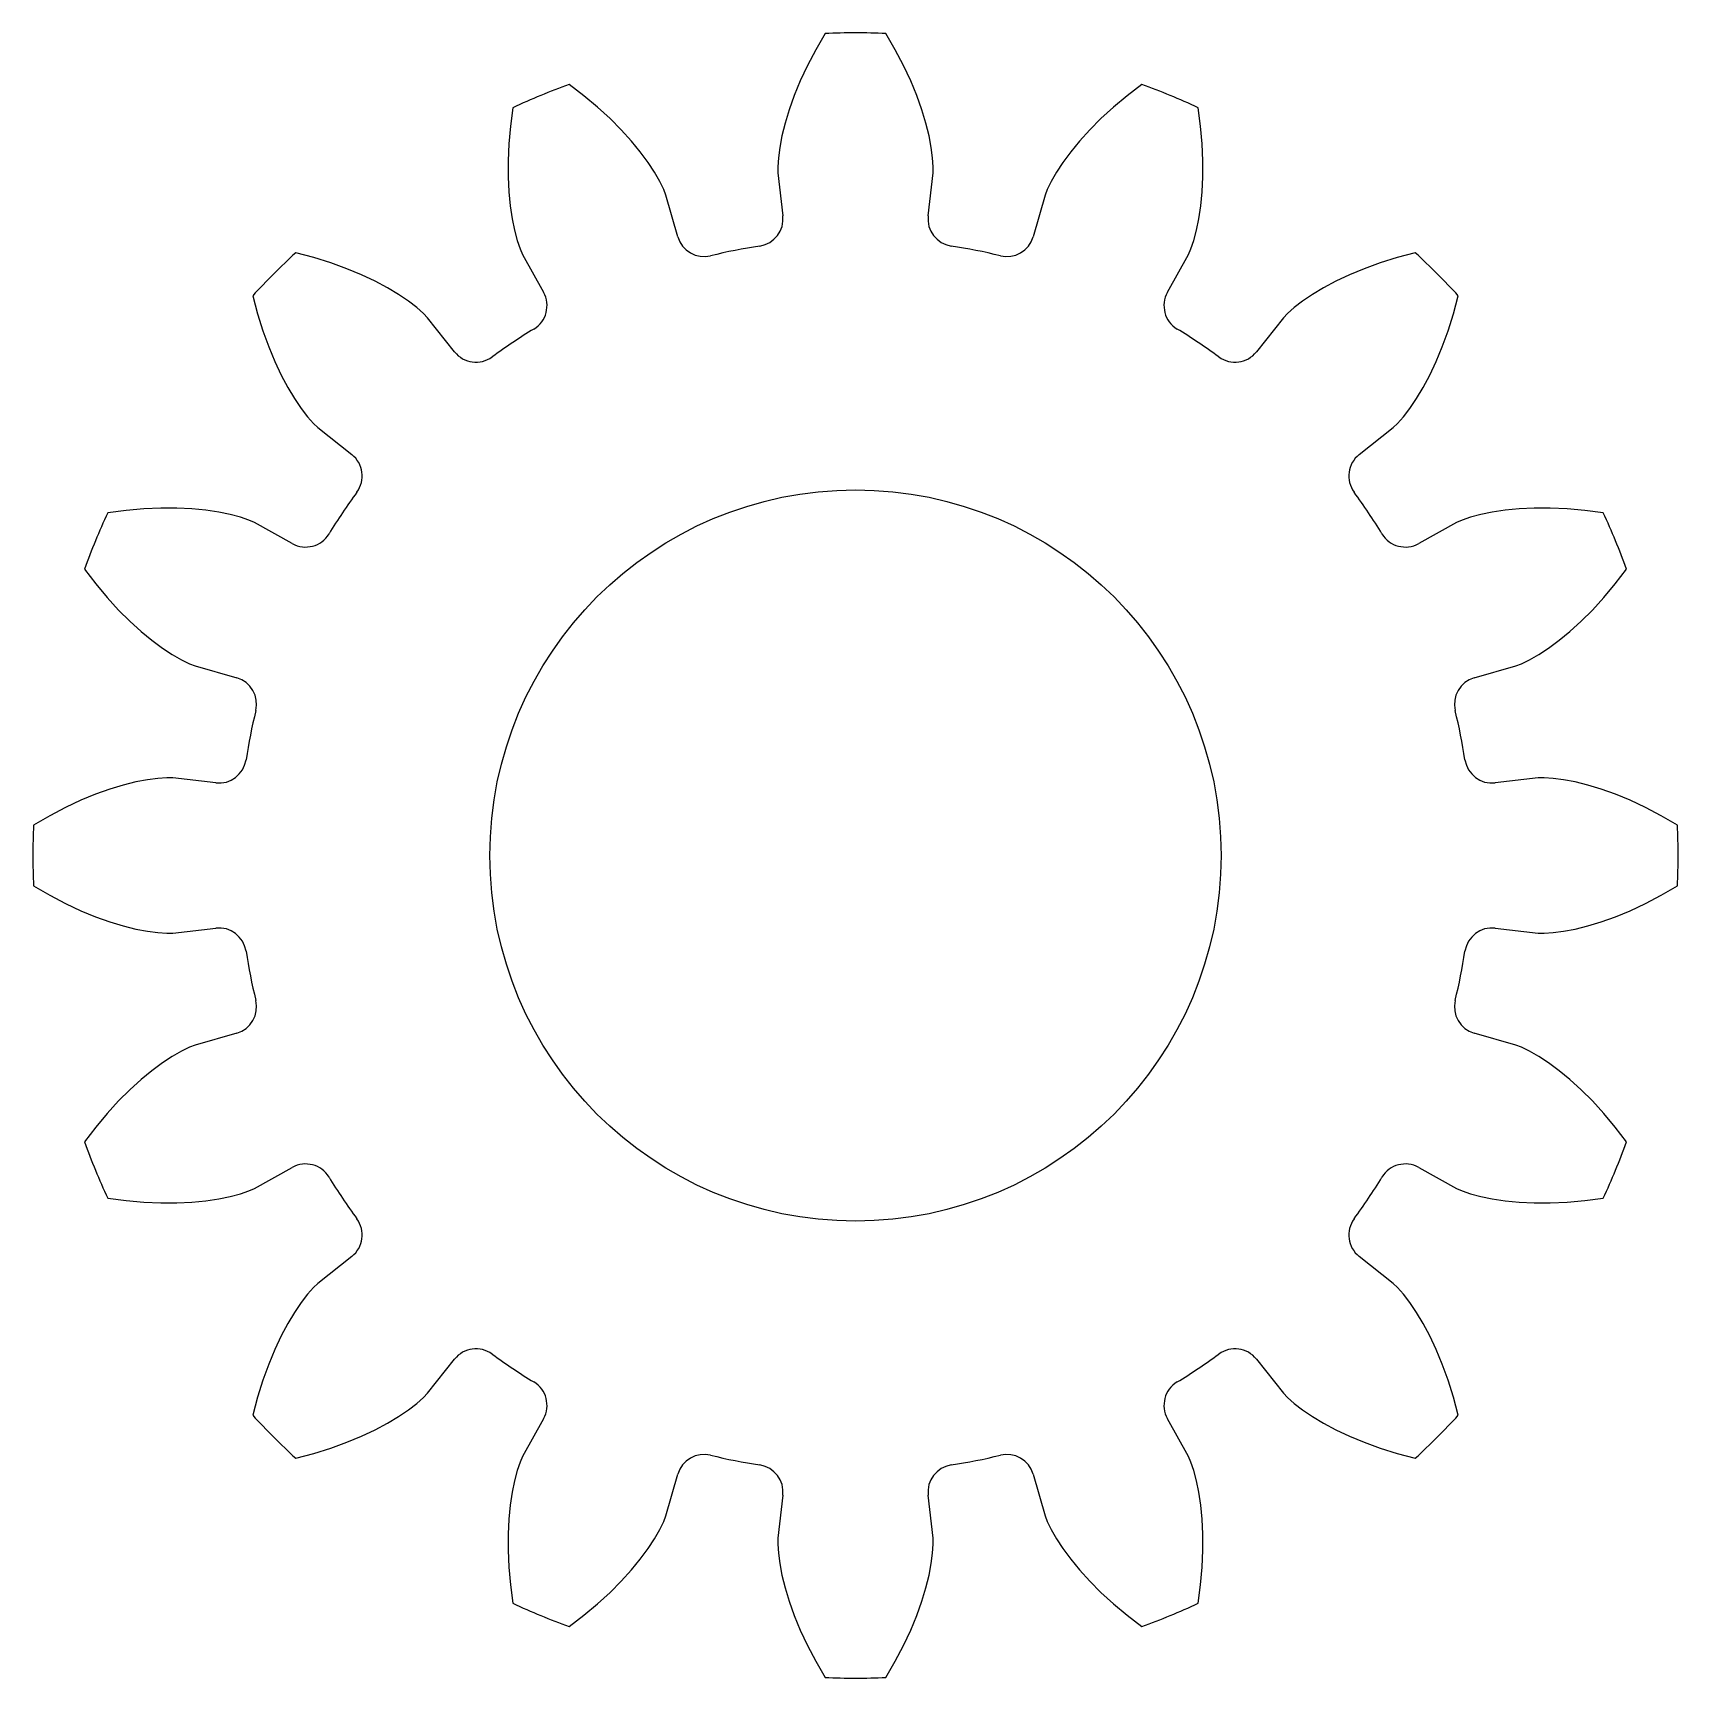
# Model space of a CAD drawing. Header units: millimetres. Extents: x -18 to 18, y -18 to 18.
import ezdxf

# ---------------------------------------------------------------- set-up
doc = ezdxf.new("R2010")
doc.units = ezdxf.units.MM

msp = doc.modelspace()

# ---------------------------------------------------------------- linework, layer by layer
at = {"layer": 'shaft'}
msp.add_circle((0, 0), 8, dxfattribs=at)
at = {"layer": 'sun'}
for p, q in [((-0.665549, 17.987691), (-0.870521, 17.633009)), ((0.870521, 17.633009), (0.665549, 17.987691)), ((-1.050862, 17.287284), (-1.207324, 16.951977)), ((-0.870521, 17.633009), (-1.050862, 17.287284)), ((1.050862, 17.287284), (0.870521, 17.633009)), ((1.207324, 16.951977), (1.050862, 17.287284)), ((-1.207324, 16.951977), (-1.340669, 16.62864)), ((1.340669, 16.62864), (1.207324, 16.951977)), ((-5.943604, 16.62391), (-6.268704, 16.873155)), ((-5.644687, 16.373515), (-5.943604, 16.62391)), ((-1.340669, 16.62864), (-1.451668, 16.31898)), ((1.451668, 16.31898), (1.340669, 16.62864)), ((5.943604, 16.62391), (5.644687, 16.373515)), ((6.268704, 16.873155), (5.943604, 16.62391)), ((-7.498479, 16.363765), (-7.552117, 15.957642)), ((-5.371819, 16.123607), (-5.644687, 16.373515)), ((-1.451668, 16.31898), (-1.541099, 16.024958)), ((1.541099, 16.024958), (1.451668, 16.31898)), ((5.644687, 16.373515), (5.371819, 16.123607)), ((7.552117, 15.957642), (7.498479, 16.363765)), ((-7.552117, 15.957642), (-7.586427, 15.56922)), ((-5.124888, 15.875913), (-5.371819, 16.123607)), ((-4.903837, 15.632301), (-5.124888, 15.875913)), ((-1.541099, 16.024958), (-1.609751, 15.748967)), ((1.609751, 15.748967), (1.541099, 16.024958)), ((5.124888, 15.875913), (4.903837, 15.632301)), ((5.371819, 16.123607), (5.124888, 15.875913)), ((7.586427, 15.56922), (7.552117, 15.957642)), ((-7.586427, 15.56922), (-7.602663, 15.199562)), ((-4.708696, 15.394883), (-4.903837, 15.632301)), ((-1.658445, 15.494173), (-1.688077, 15.265281)), ((-1.609751, 15.748967), (-1.658445, 15.494173)), ((1.658445, 15.494173), (1.609751, 15.748967)), ((1.688077, 15.265281), (1.658445, 15.494173)), ((4.903837, 15.632301), (4.708696, 15.394883)), ((7.602663, 15.199562), (7.586427, 15.56922)), ((-7.602663, 15.199562), (-7.602122, 14.849809)), ((-4.539652, 15.166173), (-4.708696, 15.394883)), ((-4.39716, 14.949409), (-4.539652, 15.166173)), ((-1.688077, 15.265281), (-1.699799, 15.070808)), ((1.699799, 15.070808), (1.688077, 15.265281)), ((4.539652, 15.166173), (4.39716, 14.949409)), ((4.708696, 15.394883), (4.539652, 15.166173)), ((7.602122, 14.849809), (7.602663, 15.199562)), ((-7.602122, 14.849809), (-7.58617, 14.521242)), ((-4.28219, 14.74928), (-4.39716, 14.949409)), ((-1.699799, 15.070808), (-1.696533, 14.939058)), ((-1.696533, 14.939058), (-1.589579, 13.997258)), ((1.589579, 13.997258), (1.696533, 14.939058)), ((1.696533, 14.939058), (1.699799, 15.070808)), ((4.39716, 14.949409), (4.28219, 14.74928)), ((7.58617, 14.521242), (7.602122, 14.849809)), ((-7.58617, 14.521242), (-7.556275, 14.215377)), ((-4.196939, 14.574096), (-4.28219, 14.74928)), ((-4.149538, 14.451125), (-4.196939, 14.574096)), ((-3.887939, 13.540086), (-4.149538, 14.451125)), ((4.149538, 14.451125), (3.887939, 13.540086)), ((4.196939, 14.574096), (4.149538, 14.451125)), ((4.28219, 14.74928), (4.196939, 14.574096)), ((7.556275, 14.215377), (7.58617, 14.521242)), ((-7.556275, 14.215377), (-7.514085, 13.934123)), ((7.514085, 13.934123), (7.556275, 14.215377)), ((-7.514085, 13.934123), (-7.461567, 13.68009)), ((-7.461567, 13.68009), (-7.40135, 13.457282)), ((7.40135, 13.457282), (7.461567, 13.68009)), ((7.461567, 13.68009), (7.514085, 13.934123)), ((-7.40135, 13.457282), (-7.337758, 13.273126)), ((7.337758, 13.273126), (7.40135, 13.457282)), ((-11.852869, 13.083972), (-12.248604, 13.189833)), ((-11.480884, 12.967027), (-11.852869, 13.083972)), ((-11.133151, 12.840565), (-11.480884, 12.967027)), ((-7.337758, 13.273126), (-7.284323, 13.152655)), ((-7.284323, 13.152655), (-6.825098, 12.323475)), ((6.825098, 12.323475), (7.284323, 13.152655)), ((7.284323, 13.152655), (7.337758, 13.273126)), ((11.480884, 12.967027), (11.133151, 12.840565)), ((11.852869, 13.083972), (11.480884, 12.967027)), ((12.248604, 13.189833), (11.852869, 13.083972)), ((-10.810228, 12.706221), (-11.133151, 12.840565)), ((-10.512777, 12.565746), (-10.810228, 12.706221)), ((10.810228, 12.706221), (10.512777, 12.565746)), ((11.133151, 12.840565), (10.810228, 12.706221)), ((-13.189833, 12.248604), (-13.083972, 11.852869)), ((-10.241635, 12.421078), (-10.512777, 12.565746)), ((-9.997935, 12.274467), (-10.241635, 12.421078)), ((-9.783337, 12.128733), (-9.997935, 12.274467)), ((9.997935, 12.274467), (9.783337, 12.128733)), ((10.241635, 12.421078), (9.997935, 12.274467)), ((10.512777, 12.565746), (10.241635, 12.421078)), ((13.083972, 11.852869), (13.189833, 12.248604)), ((-9.600533, 11.987835), (-9.783337, 12.128733)), ((-9.454731, 11.85861), (-9.600533, 11.987835)), ((9.600533, 11.987835), (9.454731, 11.85861)), ((9.783337, 12.128733), (9.600533, 11.987835)), ((-13.083972, 11.852869), (-12.967027, 11.480884)), ((-9.363879, 11.76314), (-9.454731, 11.85861)), ((-8.773554, 11.021558), (-9.363879, 11.76314)), ((9.363879, 11.76314), (8.773554, 11.021558)), ((9.454731, 11.85861), (9.363879, 11.76314)), ((12.967027, 11.480884), (13.083972, 11.852869)), ((-12.967027, 11.480884), (-12.840565, 11.133151)), ((12.840565, 11.133151), (12.967027, 11.480884)), ((-12.840565, 11.133151), (-12.706221, 10.810228)), ((-12.706221, 10.810228), (-12.565746, 10.512777)), ((12.565746, 10.512777), (12.706221, 10.810228)), ((12.706221, 10.810228), (12.840565, 11.133151)), ((-12.565746, 10.512777), (-12.421078, 10.241635)), ((12.421078, 10.241635), (12.565746, 10.512777)), ((-12.421078, 10.241635), (-12.274467, 9.997935)), ((12.274467, 9.997935), (12.421078, 10.241635)), ((-12.274467, 9.997935), (-12.128733, 9.783337)), ((-12.128733, 9.783337), (-11.987835, 9.600533)), ((11.987835, 9.600533), (12.128733, 9.783337)), ((12.128733, 9.783337), (12.274467, 9.997935)), ((-11.987835, 9.600533), (-11.85861, 9.454731)), ((-11.85861, 9.454731), (-11.76314, 9.363879)), ((-11.76314, 9.363879), (-11.021558, 8.773554)), ((11.021558, 8.773554), (11.76314, 9.363879)), ((11.76314, 9.363879), (11.85861, 9.454731)), ((11.85861, 9.454731), (11.987835, 9.600533)), ((-15.56922, 7.586427), (-15.957642, 7.552117)), ((-15.199562, 7.602663), (-15.56922, 7.586427)), ((-14.849809, 7.602122), (-15.199562, 7.602663)), ((-14.521242, 7.58617), (-14.849809, 7.602122)), ((-14.215377, 7.556275), (-14.521242, 7.58617)), ((14.521242, 7.58617), (14.215377, 7.556275)), ((14.849809, 7.602122), (14.521242, 7.58617)), ((15.199562, 7.602663), (14.849809, 7.602122)), ((15.56922, 7.586427), (15.199562, 7.602663)), ((15.957642, 7.552117), (15.56922, 7.586427)), ((-15.957642, 7.552117), (-16.363765, 7.498479)), ((-13.934123, 7.514085), (-14.215377, 7.556275)), ((-13.68009, 7.461567), (-13.934123, 7.514085)), ((-13.457282, 7.40135), (-13.68009, 7.461567)), ((-13.273126, 7.337758), (-13.457282, 7.40135)), ((-13.152655, 7.284323), (-13.273126, 7.337758)), ((-12.323475, 6.825098), (-13.152655, 7.284323)), ((13.152655, 7.284323), (12.323475, 6.825098)), ((13.273126, 7.337758), (13.152655, 7.284323)), ((13.457282, 7.40135), (13.273126, 7.337758)), ((13.68009, 7.461567), (13.457282, 7.40135)), ((13.934123, 7.514085), (13.68009, 7.461567)), ((14.215377, 7.556275), (13.934123, 7.514085)), ((16.363765, 7.498479), (15.957642, 7.552117)), ((-16.873155, 6.268704), (-16.62391, 5.943604)), ((16.62391, 5.943604), (16.873155, 6.268704)), ((-16.62391, 5.943604), (-16.373515, 5.644687)), ((16.373515, 5.644687), (16.62391, 5.943604)), ((-16.373515, 5.644687), (-16.123607, 5.371819)), ((16.123607, 5.371819), (16.373515, 5.644687)), ((-16.123607, 5.371819), (-15.875913, 5.124888)), ((-15.875913, 5.124888), (-15.632301, 4.903837)), ((15.632301, 4.903837), (15.875913, 5.124888)), ((15.875913, 5.124888), (16.123607, 5.371819)), ((-15.632301, 4.903837), (-15.394883, 4.708696)), ((-15.394883, 4.708696), (-15.166173, 4.539652)), ((15.166173, 4.539652), (15.394883, 4.708696)), ((15.394883, 4.708696), (15.632301, 4.903837)), ((-15.166173, 4.539652), (-14.949409, 4.39716)), ((-14.949409, 4.39716), (-14.74928, 4.28219)), ((14.74928, 4.28219), (14.949409, 4.39716)), ((14.949409, 4.39716), (15.166173, 4.539652)), ((-14.74928, 4.28219), (-14.574096, 4.196939)), ((-14.574096, 4.196939), (-14.451125, 4.149538)), ((-14.451125, 4.149538), (-13.540086, 3.887939)), ((13.540086, 3.887939), (14.451125, 4.149538)), ((14.451125, 4.149538), (14.574096, 4.196939)), ((14.574096, 4.196939), (14.74928, 4.28219)), ((-16.31898, 1.451668), (-16.62864, 1.340669)), ((-16.024958, 1.541099), (-16.31898, 1.451668)), ((-15.748967, 1.609751), (-16.024958, 1.541099)), ((-15.494173, 1.658445), (-15.748967, 1.609751)), ((-15.265281, 1.688077), (-15.494173, 1.658445)), ((-15.070808, 1.699799), (-15.265281, 1.688077)), ((-14.939058, 1.696533), (-15.070808, 1.699799)), ((-13.997258, 1.589579), (-14.939058, 1.696533)), ((14.939058, 1.696533), (13.997258, 1.589579)), ((15.070808, 1.699799), (14.939058, 1.696533)), ((15.265281, 1.688077), (15.070808, 1.699799)), ((15.494173, 1.658445), (15.265281, 1.688077)), ((15.748967, 1.609751), (15.494173, 1.658445)), ((16.024958, 1.541099), (15.748967, 1.609751)), ((16.31898, 1.451668), (16.024958, 1.541099)), ((16.62864, 1.340669), (16.31898, 1.451668)), ((-16.951977, 1.207324), (-17.287284, 1.050862)), ((-16.62864, 1.340669), (-16.951977, 1.207324)), ((16.951977, 1.207324), (16.62864, 1.340669)), ((17.287284, 1.050862), (16.951977, 1.207324)), ((-17.633009, 0.870521), (-17.987691, 0.665549)), ((-17.287284, 1.050862), (-17.633009, 0.870521)), ((17.633009, 0.870521), (17.287284, 1.050862)), ((17.987691, 0.665549), (17.633009, 0.870521)), ((-17.987691, -0.665549), (-17.633009, -0.870521)), ((17.633009, -0.870521), (17.987691, -0.665549)), ((-17.633009, -0.870521), (-17.287284, -1.050862)), ((-17.287284, -1.050862), (-16.951977, -1.207324)), ((16.951977, -1.207324), (17.287284, -1.050862)), ((17.287284, -1.050862), (17.633009, -0.870521)), ((-16.951977, -1.207324), (-16.62864, -1.340669)), ((-16.62864, -1.340669), (-16.31898, -1.451668)), ((16.31898, -1.451668), (16.62864, -1.340669)), ((16.62864, -1.340669), (16.951977, -1.207324)), ((-16.31898, -1.451668), (-16.024958, -1.541099)), ((-16.024958, -1.541099), (-15.748967, -1.609751)), ((-15.748967, -1.609751), (-15.494173, -1.658445)), ((-15.494173, -1.658445), (-15.265281, -1.688077)), ((-15.265281, -1.688077), (-15.070808, -1.699799)), ((-15.070808, -1.699799), (-14.939058, -1.696533)), ((-14.939058, -1.696533), (-13.997258, -1.589579)), ((13.997258, -1.589579), (14.939058, -1.696533)), ((14.939058, -1.696533), (15.070808, -1.699799)), ((15.070808, -1.699799), (15.265281, -1.688077)), ((15.265281, -1.688077), (15.494173, -1.658445)), ((15.494173, -1.658445), (15.748967, -1.609751)), ((15.748967, -1.609751), (16.024958, -1.541099)), ((16.024958, -1.541099), (16.31898, -1.451668)), ((-13.540086, -3.887939), (-14.451125, -4.149538)), ((14.451125, -4.149538), (13.540086, -3.887939)), ((-14.74928, -4.28219), (-14.949409, -4.39716)), ((-14.574096, -4.196939), (-14.74928, -4.28219)), ((-14.451125, -4.149538), (-14.574096, -4.196939)), ((14.574096, -4.196939), (14.451125, -4.149538)), ((14.74928, -4.28219), (14.574096, -4.196939)), ((14.949409, -4.39716), (14.74928, -4.28219)), ((-15.166173, -4.539652), (-15.394883, -4.708696)), ((-14.949409, -4.39716), (-15.166173, -4.539652)), ((15.166173, -4.539652), (14.949409, -4.39716)), ((15.394883, -4.708696), (15.166173, -4.539652)), ((-15.632301, -4.903837), (-15.875913, -5.124888)), ((-15.394883, -4.708696), (-15.632301, -4.903837)), ((15.632301, -4.903837), (15.394883, -4.708696)), ((15.875913, -5.124888), (15.632301, -4.903837)), ((-16.123607, -5.371819), (-16.373515, -5.644687)), ((-15.875913, -5.124888), (-16.123607, -5.371819)), ((16.123607, -5.371819), (15.875913, -5.124888)), ((16.373515, -5.644687), (16.123607, -5.371819)), ((-16.373515, -5.644687), (-16.62391, -5.943604)), ((16.62391, -5.943604), (16.373515, -5.644687)), ((-16.62391, -5.943604), (-16.873155, -6.268704)), ((16.873155, -6.268704), (16.62391, -5.943604)), ((-13.152655, -7.284323), (-12.323475, -6.825098)), ((12.323475, -6.825098), (13.152655, -7.284323)), ((-16.363765, -7.498479), (-15.957642, -7.552117)), ((-15.957642, -7.552117), (-15.56922, -7.586427)), ((-14.521242, -7.58617), (-14.215377, -7.556275)), ((-14.215377, -7.556275), (-13.934123, -7.514085)), ((-13.934123, -7.514085), (-13.68009, -7.461567)), ((-13.68009, -7.461567), (-13.457282, -7.40135)), ((-13.457282, -7.40135), (-13.273126, -7.337758)), ((-13.273126, -7.337758), (-13.152655, -7.284323)), ((13.152655, -7.284323), (13.273126, -7.337758)), ((13.273126, -7.337758), (13.457282, -7.40135)), ((13.457282, -7.40135), (13.68009, -7.461567)), ((13.68009, -7.461567), (13.934123, -7.514085)), ((13.934123, -7.514085), (14.215377, -7.556275)), ((14.215377, -7.556275), (14.521242, -7.58617)), ((15.56922, -7.586427), (15.957642, -7.552117)), ((15.957642, -7.552117), (16.363765, -7.498479)), ((-15.56922, -7.586427), (-15.199562, -7.602663)), ((-15.199562, -7.602663), (-14.849809, -7.602122)), ((-14.849809, -7.602122), (-14.521242, -7.58617)), ((14.521242, -7.58617), (14.849809, -7.602122)), ((14.849809, -7.602122), (15.199562, -7.602663)), ((15.199562, -7.602663), (15.56922, -7.586427)), ((-11.021558, -8.773554), (-11.76314, -9.363879)), ((11.76314, -9.363879), (11.021558, -8.773554)), ((-11.987835, -9.600533), (-12.128733, -9.783337)), ((-11.85861, -9.454731), (-11.987835, -9.600533)), ((-11.76314, -9.363879), (-11.85861, -9.454731)), ((11.85861, -9.454731), (11.76314, -9.363879)), ((11.987835, -9.600533), (11.85861, -9.454731)), ((12.128733, -9.783337), (11.987835, -9.600533)), ((-12.274467, -9.997935), (-12.421078, -10.241635)), ((-12.128733, -9.783337), (-12.274467, -9.997935)), ((12.274467, -9.997935), (12.128733, -9.783337)), ((12.421078, -10.241635), (12.274467, -9.997935)), ((-12.421078, -10.241635), (-12.565746, -10.512777)), ((12.565746, -10.512777), (12.421078, -10.241635)), ((-12.565746, -10.512777), (-12.706221, -10.810228)), ((12.706221, -10.810228), (12.565746, -10.512777)), ((-12.840565, -11.133151), (-12.967027, -11.480884)), ((-12.706221, -10.810228), (-12.840565, -11.133151)), ((-9.363879, -11.76314), (-8.773554, -11.021558)), ((8.773554, -11.021558), (9.363879, -11.76314)), ((12.840565, -11.133151), (12.706221, -10.810228)), ((12.967027, -11.480884), (12.840565, -11.133151)), ((-12.967027, -11.480884), (-13.083972, -11.852869)), ((13.083972, -11.852869), (12.967027, -11.480884)), ((-13.083972, -11.852869), (-13.189833, -12.248604)), ((-9.600533, -11.987835), (-9.454731, -11.85861)), ((-9.454731, -11.85861), (-9.363879, -11.76314)), ((9.363879, -11.76314), (9.454731, -11.85861)), ((9.454731, -11.85861), (9.600533, -11.987835)), ((13.189833, -12.248604), (13.083972, -11.852869)), ((-9.997935, -12.274467), (-9.783337, -12.128733)), ((-9.783337, -12.128733), (-9.600533, -11.987835)), ((9.600533, -11.987835), (9.783337, -12.128733)), ((9.783337, -12.128733), (9.997935, -12.274467)), ((-10.810228, -12.706221), (-10.512777, -12.565746)), ((-10.512777, -12.565746), (-10.241635, -12.421078)), ((-10.241635, -12.421078), (-9.997935, -12.274467)), ((-6.825098, -12.323475), (-7.284323, -13.152655)), ((7.284323, -13.152655), (6.825098, -12.323475)), ((9.997935, -12.274467), (10.241635, -12.421078)), ((10.241635, -12.421078), (10.512777, -12.565746)), ((10.512777, -12.565746), (10.810228, -12.706221)), ((-11.480884, -12.967027), (-11.133151, -12.840565)), ((-11.133151, -12.840565), (-10.810228, -12.706221)), ((10.810228, -12.706221), (11.133151, -12.840565)), ((11.133151, -12.840565), (11.480884, -12.967027)), ((-12.248604, -13.189833), (-11.852869, -13.083972)), ((-11.852869, -13.083972), (-11.480884, -12.967027)), ((-7.337758, -13.273126), (-7.40135, -13.457282)), ((-7.284323, -13.152655), (-7.337758, -13.273126)), ((7.337758, -13.273126), (7.284323, -13.152655)), ((7.40135, -13.457282), (7.337758, -13.273126)), ((11.480884, -12.967027), (11.852869, -13.083972)), ((11.852869, -13.083972), (12.248604, -13.189833)), ((-7.40135, -13.457282), (-7.461567, -13.68009)), ((-4.149538, -14.451125), (-3.887939, -13.540086)), ((3.887939, -13.540086), (4.149538, -14.451125)), ((7.461567, -13.68009), (7.40135, -13.457282)), ((-7.514085, -13.934123), (-7.556275, -14.215377)), ((-7.461567, -13.68009), (-7.514085, -13.934123)), ((-1.589579, -13.997258), (-1.696533, -14.939058)), ((1.696533, -14.939058), (1.589579, -13.997258)), ((7.514085, -13.934123), (7.461567, -13.68009)), ((7.556275, -14.215377), (7.514085, -13.934123)), ((-7.556275, -14.215377), (-7.58617, -14.521242)), ((7.58617, -14.521242), (7.556275, -14.215377)), ((-7.58617, -14.521242), (-7.602122, -14.849809)), ((-4.39716, -14.949409), (-4.28219, -14.74928)), ((-4.28219, -14.74928), (-4.196939, -14.574096)), ((-4.196939, -14.574096), (-4.149538, -14.451125)), ((4.149538, -14.451125), (4.196939, -14.574096)), ((4.196939, -14.574096), (4.28219, -14.74928)), ((4.28219, -14.74928), (4.39716, -14.949409)), ((7.602122, -14.849809), (7.58617, -14.521242)), ((-7.602122, -14.849809), (-7.602663, -15.199562)), ((-4.539652, -15.166173), (-4.39716, -14.949409)), ((-1.696533, -14.939058), (-1.699799, -15.070808)), ((-1.699799, -15.070808), (-1.688077, -15.265281)), ((1.688077, -15.265281), (1.699799, -15.070808)), ((1.699799, -15.070808), (1.696533, -14.939058)), ((4.39716, -14.949409), (4.539652, -15.166173)), ((7.602663, -15.199562), (7.602122, -14.849809)), ((-7.602663, -15.199562), (-7.586427, -15.56922)), ((-4.903837, -15.632301), (-4.708696, -15.394883)), ((-4.708696, -15.394883), (-4.539652, -15.166173)), ((-1.688077, -15.265281), (-1.658445, -15.494173)), ((1.658445, -15.494173), (1.688077, -15.265281)), ((4.539652, -15.166173), (4.708696, -15.394883)), ((4.708696, -15.394883), (4.903837, -15.632301)), ((7.586427, -15.56922), (7.602663, -15.199562)), ((-7.586427, -15.56922), (-7.552117, -15.957642)), ((-5.124888, -15.875913), (-4.903837, -15.632301)), ((-1.658445, -15.494173), (-1.609751, -15.748967)), ((-1.609751, -15.748967), (-1.541099, -16.024958)), ((1.541099, -16.024958), (1.609751, -15.748967)), ((1.609751, -15.748967), (1.658445, -15.494173)), ((4.903837, -15.632301), (5.124888, -15.875913)), ((7.552117, -15.957642), (7.586427, -15.56922)), ((-7.552117, -15.957642), (-7.498479, -16.363765)), ((-5.644687, -16.373515), (-5.371819, -16.123607)), ((-5.371819, -16.123607), (-5.124888, -15.875913)), ((-1.541099, -16.024958), (-1.451668, -16.31898)), ((1.451668, -16.31898), (1.541099, -16.024958)), ((5.124888, -15.875913), (5.371819, -16.123607)), ((5.371819, -16.123607), (5.644687, -16.373515)), ((7.498479, -16.363765), (7.552117, -15.957642)), ((-5.943604, -16.62391), (-5.644687, -16.373515)), ((-1.451668, -16.31898), (-1.340669, -16.62864)), ((1.340669, -16.62864), (1.451668, -16.31898)), ((5.644687, -16.373515), (5.943604, -16.62391)), ((-6.268704, -16.873155), (-5.943604, -16.62391)), ((-1.340669, -16.62864), (-1.207324, -16.951977)), ((1.207324, -16.951977), (1.340669, -16.62864)), ((5.943604, -16.62391), (6.268704, -16.873155)), ((-1.207324, -16.951977), (-1.050862, -17.287284)), ((1.050862, -17.287284), (1.207324, -16.951977)), ((-1.050862, -17.287284), (-0.870521, -17.633009)), ((-0.870521, -17.633009), (-0.665549, -17.987691)), ((0.665549, -17.987691), (0.870521, -17.633009)), ((0.870521, -17.633009), (1.050862, -17.287284))]:
    msp.add_line(p, q, dxfattribs=at)
for centre, radius, start, end in [((0, 0), 18, 87.881008, 92.118992), ((0, 0), 18, 110.381008, 114.618992), ((0, 0), 18, 65.381008, 69.618992), ((-2.185747, 13.929555), 0.6, 278.917813, 6.478958), ((2.185747, 13.929555), 0.6, 173.521042, 261.082187), ((-3.311243, 13.70568), 0.6, 196.021042, 283.582187), ((0, 0), 13.5, 98.917813, 103.582187), ((0, 0), 13.5, 76.417813, 81.082187), ((3.311243, 13.70568), 0.6, 256.417813, 343.978958), ((0, 0), 18, 132.881008, 137.118992), ((0, 0), 18, 42.881008, 47.118992), ((-7.349977, 12.032782), 0.6, 301.417813, 28.978958), ((7.349977, 12.032782), 0.6, 151.021042, 238.582187), ((0, 0), 13.5, 121.417813, 126.082187), ((0, 0), 13.5, 53.917813, 58.582187), ((-8.304126, 11.39524), 0.6, 218.521042, 306.082187), ((8.304126, 11.39524), 0.6, 233.917813, 321.478958), ((-11.39524, 8.304126), 0.6, 323.917813, 51.478958), ((11.39524, 8.304126), 0.6, 128.521042, 216.082187), ((0, 0), 13.5, 143.917813, 148.582187), ((0, 0), 13.5, 31.417813, 36.082187), ((0, 0), 18, 155.381008, 159.618992), ((0, 0), 18, 20.381008, 24.618992), ((-12.032782, 7.349977), 0.6, 241.021042, 328.582187), ((12.032782, 7.349977), 0.6, 211.417813, 298.978958), ((-13.70568, 3.311243), 0.6, 346.417813, 73.978958), ((13.70568, 3.311243), 0.6, 106.021042, 193.582187), ((0, 0), 13.5, 166.417813, 171.082187), ((0, 0), 13.5, 8.917813, 13.582187), ((-13.929555, 2.185747), 0.6, 263.521042, 351.082187), ((13.929555, 2.185747), 0.6, 188.917813, 276.478958), ((0, 0), 18, 177.881008, 182.118992), ((0, 0), 18, 357.881008, 2.118992), ((-13.929555, -2.185747), 0.6, 8.917813, 96.478958), ((13.929555, -2.185747), 0.6, 83.521042, 171.082187), ((0, 0), 13.5, 188.917813, 193.582187), ((0, 0), 13.5, 346.417813, 351.082187), ((-13.70568, -3.311243), 0.6, 286.021042, 13.582187), ((13.70568, -3.311243), 0.6, 166.417813, 253.978958), ((0, 0), 18, 200.381008, 204.618992), ((0, 0), 18, 335.381008, 339.618992), ((-12.032782, -7.349977), 0.6, 31.417813, 118.978958), ((12.032782, -7.349977), 0.6, 61.021042, 148.582187), ((0, 0), 13.5, 211.417813, 216.082187), ((0, 0), 13.5, 323.917813, 328.582187), ((-11.39524, -8.304126), 0.6, 308.521042, 36.082187), ((11.39524, -8.304126), 0.6, 143.917813, 231.478958), ((-8.304126, -11.39524), 0.6, 53.917813, 141.478958), ((8.304126, -11.39524), 0.6, 38.521042, 126.082187), ((0, 0), 13.5, 233.917813, 238.582187), ((0, 0), 13.5, 301.417813, 306.082187), ((-7.349977, -12.032782), 0.6, 331.021042, 58.582187), ((7.349977, -12.032782), 0.6, 121.417813, 208.978958), ((0, 0), 18, 222.881008, 227.118992), ((0, 0), 18, 312.881008, 317.118992), ((-3.311243, -13.70568), 0.6, 76.417813, 163.978958), ((0, 0), 13.5, 256.417813, 261.082187), ((0, 0), 13.5, 278.917813, 283.582187), ((3.311243, -13.70568), 0.6, 16.021042, 103.582187), ((-2.185747, -13.929555), 0.6, 353.521042, 81.082187), ((2.185747, -13.929555), 0.6, 98.917813, 186.478958), ((0, 0), 18, 245.381008, 249.618992), ((0, 0), 18, 290.381008, 294.618992), ((0, 0), 18, 267.881008, 272.118992)]:
    msp.add_arc(centre, radius, start, end, dxfattribs=at)

doc.saveas('drawing.dxf')
